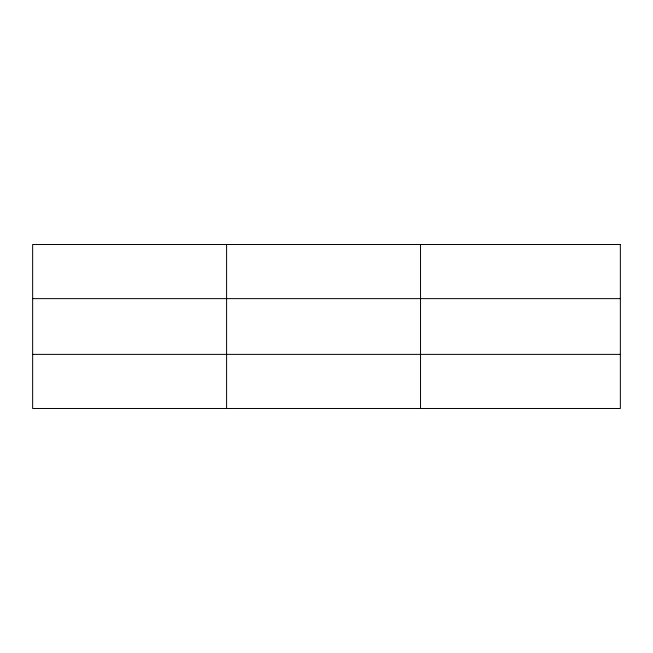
<?xml version="1.0" encoding="UTF-8"?>
<svg xmlns="http://www.w3.org/2000/svg" width="653" height="653" viewBox="0 0 653 653"><rect width="100%" height="100%" fill="white"/><g stroke="black" fill="none" stroke-linecap="round" stroke-linejoin="round"><path stroke-width="0.98" d="M226.591 408.484L226.591 244.516M420.532 408.484L420.532 244.516M32.65 298.625L620.35 298.625M32.65 354.375L620.35 354.375M620.35 244.516L620.35 408.484L32.65 408.484L32.65 244.516L620.35 244.516"/></g></svg>
